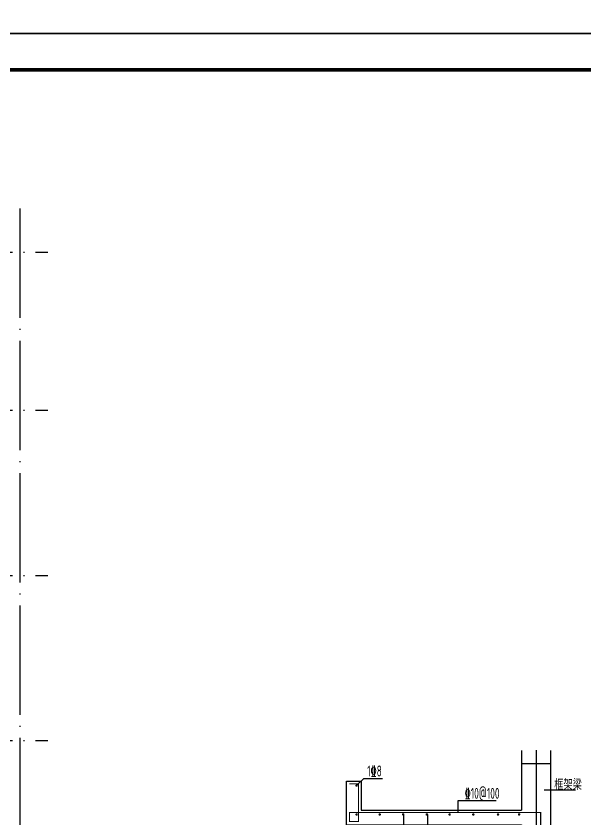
# Model space of a CAD drawing. Extents: x 2025205 to 2402328, y -557483 to 329036.
# Drawn here: x 2139334 to 2162751, y -163671 to -130634 of the extents above; entities that cross this region are included whole.
import ezdxf
from ezdxf.enums import TextEntityAlignment as Align

# ---------------------------------------------------------------- set-up
doc = ezdxf.new("R2010")
doc.units = 0
doc.header["$LTSCALE"] = 1500
doc.header["$MEASUREMENT"] = 0
doc.linetypes.add('DOTE', pattern=[2.42, 2, -0.2, 0.02, -0.2])
for name, color, linetype in [('$dl$', 255, 'Continuous'), ('AXIS', 3, 'Continuous'), ('AXIS_TEXT', 7, 'Continuous'), ('DOTE', 252, 'DOTE'), ('PUB_TITLE', 4, 'Continuous'), ('WALL', 30, 'Continuous'), ('钢筋', 1, 'Continuous'), ('钢筋标注', 253, 'Continuous')]:
    doc.layers.add(name, color=color, linetype=linetype)
doc.styles.add('COMPLEX', font='COMPLEX')
doc.styles.get("Standard").update_dxf_attribs({"font": 'TSSDENG', "width": 0.7, "bigfont": 'TSSDCHN'})

# ---------------------------------------------------------------- blocks, each defined once
blk = doc.blocks.new('_AXISO')
blk.add_circle((0, 0), 0.5)
at = {"layer": 'AXIS_TEXT', "style": 'COMPLEX', "width": 1.041667}
blk.add_attdef('A', text='', height=0.56, dxfattribs=at).set_placement((-0.25, -0.28), (0.25, -0.28), align=Align.FIT)
blk = doc.blocks.new('rerr')
for p, q in [((1867323.6, -240560.9), (1867372.2, -240513.1)), ((1867372.2, -240513.1), (1867500.4, -240513.1)), ((1868611.2, -240590.6), (1868826.3, -240590.6)), ((1868021.5, -240745.1), (1868021.5, -240662.9)), ((1868021.5, -240662.9), (1868281.9, -240662.9)), ((1867646.3, -240758.9), (1867646.3, -240928.6)), ((1867809.2, -240758.9), (1867809.2, -240928.6)), ((1867646.3, -240928.6), (1868078, -240928.6))]:
    blk.add_line(p, q)
at = {"color": 1, "const_width": 7.5}
blk.add_lwpolyline([(1867273.3, -240549), (1867337.1, -240549), (1867337.1, -240807.3), (1867274.9, -240807.3), (1867274.9, -240745.1), (1868586.2, -240745.1), (1868586.2, -240880.6), (1868568.1, -240860.1)], dxfattribs=at)
at = {"layer": 'AXIS'}
blk.add_line((1868554.4, -241094.3), (1868554.4, -241250.3), dxfattribs=at)
at = {"layer": 'DOTE', "ltscale": 0.25}
blk.add_line((1868554.4, -240317.9), (1868554.4, -241094.3), dxfattribs=at)
at = {"layer": 'WALL'}
for p, q in [((1868454.4, -240319.3), (1868454.4, -240729.9)), ((1868654.4, -240319.3), (1868654.4, -240929.9)), ((1868454.4, -240408.6), (1868654.4, -240408.6)), ((1867254.4, -240829.9), (1867254.4, -240529.9)), ((1867254.4, -240529.9), (1867354.4, -240529.9)), ((1867354.4, -240529.9), (1867354.4, -240729.9)), ((1867354.4, -240729.9), (1868454.4, -240729.9)), ((1867254.4, -240829.9), (1868454.4, -240829.9)), ((1868454.4, -240829.9), (1868454.4, -240929.9)), ((1868454.4, -240929.9), (1868654.4, -240929.9))]:
    blk.add_line(p, q, dxfattribs=at)
at = {"layer": '钢筋', "const_width": 8.33}
for points in [[(1867327.8, -240560.9, 1), (1867319.4, -240560.9, 1), (1867327.8, -240560.9)], [(1867327.8, -240758.9, 1), (1867319.4, -240758.9, 1), (1867327.8, -240758.9)], [(1867486.3, -240758.9, 1), (1867478, -240758.9, 1), (1867486.3, -240758.9)], [(1867647.3, -240758.9, 1), (1867639, -240758.9, 1), (1867647.3, -240758.9)], [(1867809.5, -240758.9, 1), (1867801.2, -240758.9, 1), (1867809.5, -240758.9)], [(1867965.7, -240758.9, 1), (1867957.4, -240758.9, 1), (1867965.7, -240758.9)], [(1868128.6, -240758.9, 1), (1868120.2, -240758.9, 1), (1868128.6, -240758.9)], [(1868297.9, -240758.9, 1), (1868289.6, -240758.9, 1), (1868297.9, -240758.9)], [(1868443, -240758.9, 1), (1868434.7, -240758.9, 1), (1868443, -240758.9)]]:
    blk.add_lwpolyline(points, format="xyb", dxfattribs=at)
at = {"layer": 'AXIS', "xscale": 200, "yscale": 200, "zscale": 200}
blk.add_blockref('_AXISO', (1868554.4, -241350.3), dxfattribs=at)
at = {"layer": '钢筋标注', "width": 0.65}
for s, p in [('1%%1328', (1867396.3, -240498)), ('框架梁', (1868679.4, -240591.9)), ('%%13210@100', (1868065.2, -240651.6)), ('%%1328@200', (1867845.3, -240916.8))]:
    blk.add_text(s, height=75, dxfattribs=at).set_placement(p)

msp = doc.modelspace()

# ---------------------------------------------------------------- linework, layer by layer
at = {"layer": 'DOTE', "ltscale": 1.5}
for p, q in [((2139483.8, -138549.6), (2139483.8, -181149.6)), ((2085683.8, -140349.6), (2140635.5, -140349.6)), ((2085683.8, -146849.6), (2140635.5, -146849.6)), ((2085683.8, -153649.6), (2140635.5, -153649.6)), ((2085683.8, -160449.6), (2140635.5, -160449.6))]:
    msp.add_line(p, q, dxfattribs=at)
at = {"layer": 'PUB_TITLE', "linetype": 'ByBlock'}
for points in [[(2066227.3, -131346.5), (2177677.3, -131346.5), (2177677.3, -68346.5), (2066227.3, -68346.5)], [(2066227.3, -194346.5), (2177677.3, -194346.5), (2177677.3, -131346.5), (2066227.3, -131346.5)]]:
    msp.add_lwpolyline(points, close=True, dxfattribs=at)
at = {"layer": 'PUB_TITLE', "linetype": 'ByBlock', "const_width": 150}
msp.add_lwpolyline([(2069977.3, -192846.5), (2176177.3, -192846.5), (2176177.3, -132846.5), (2069977.3, -132846.5)], close=True, dxfattribs=at)

# ---------------------------------------------------------------- block references
at = {"layer": '$dl$', "linetype": 'ByBlock', "xscale": 6, "yscale": 6, "zscale": 6}
msp.add_blockref('rerr', (-9050589.9, 1281065.8), dxfattribs=at)

doc.saveas('drawing.dxf')
